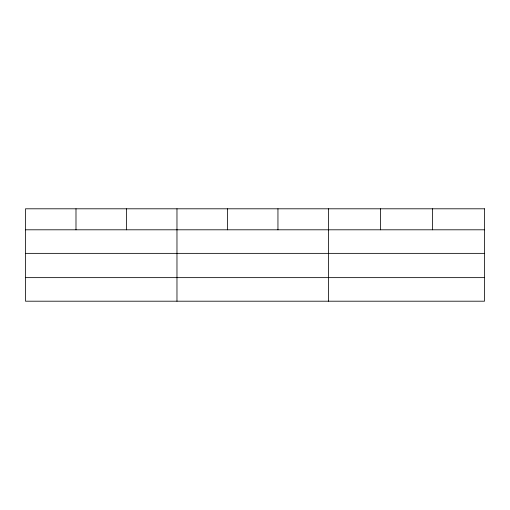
<?xml version="1.0" encoding="UTF-8"?>
<svg xmlns="http://www.w3.org/2000/svg" width="510" height="510" viewBox="0 0 510 510"><rect width="100%" height="100%" fill="white"/><g stroke="black" fill="none" stroke-linecap="round" stroke-linejoin="round"><path stroke-width="0.76" d="M25.5 229.8L484.5 229.8M25.5 253.362L484.5 253.362M25.5 277.638L484.5 277.638M432.48 208.8L432.48 229.8M380.46 208.8L380.46 229.8M328.44 208.8L328.44 301.2M277.95 208.8L277.95 229.8M227.46 208.8L227.46 229.8M176.97 208.8L176.97 301.2M126.48 208.8L126.48 229.8M75.99 208.8L75.99 229.8M484.5 208.8L25.5 208.8L25.5 301.2L484.5 301.2L484.5 208.8"/></g></svg>
